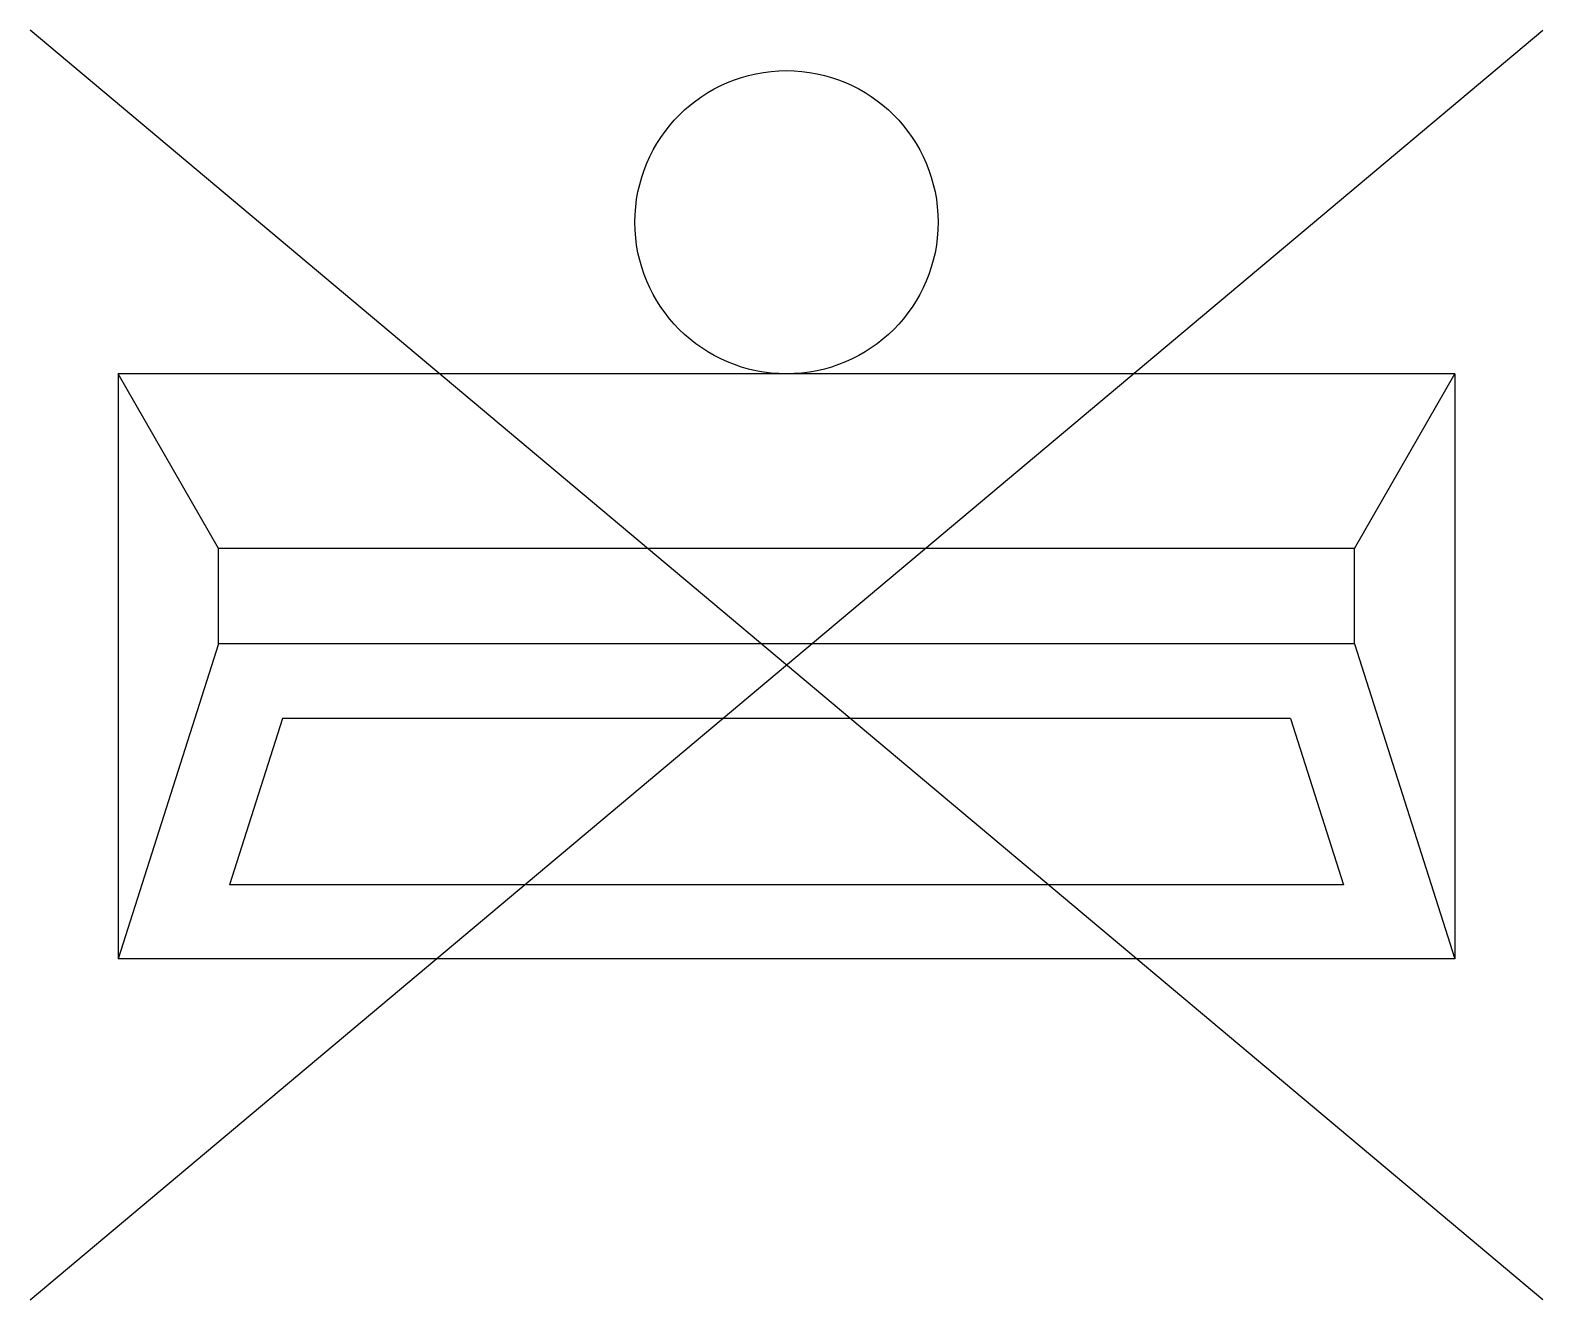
# Model space of a CAD drawing. Header units: metres. Extents: x -0.453 to 0.453, y -0.645 to 0.115.
import ezdxf

# ---------------------------------------------------------------- set-up
doc = ezdxf.new("R2010")
doc.units = ezdxf.units.M
doc.header["$LTSCALE"] = 0.2

msp = doc.modelspace()

# ---------------------------------------------------------------- linework, layer by layer
at = {"color": 0}
for p, q in [((-0.45272, -0.64487), (0.45272, 0.11489)), ((0.45272, -0.64487), (-0.45272, 0.11489))]:
    msp.add_line(p, q, dxfattribs=at)
at = {"linetype": 'Continuous'}
for p, q in [((0.4, -0.09075), (-0.4, -0.09075)), ((-0.34, -0.19531), (-0.4, -0.09075)), ((0.34, -0.19531), (0.4, -0.09075)), ((0.34, -0.19531), (-0.34, -0.19531)), ((-0.34, -0.25241), (-0.34, -0.19531)), ((0.34, -0.25241), (0.34, -0.19531)), ((-0.34, -0.25241), (-0.4, -0.44075)), ((0.34, -0.25241), (-0.34, -0.25241)), ((0.34, -0.25241), (0.4, -0.44075)), ((-0.30171, -0.29693), (-0.33347, -0.39664)), ((0.30171, -0.29693), (-0.30171, -0.29693)), ((0.30171, -0.29693), (0.33347, -0.39664)), ((0.33347, -0.39664), (-0.33347, -0.39664)), ((0.4, -0.44075), (-0.4, -0.44075))]:
    msp.add_line(p, q, dxfattribs=at)
for p, q in [((-0.4, -0.09075), (-0.4, -0.44075)), ((0.4, -0.09075), (0.4, -0.44075))]:
    msp.add_line(p, q)
msp.add_circle((0, 0), 0.09075, dxfattribs=at)

doc.saveas('drawing.dxf')
